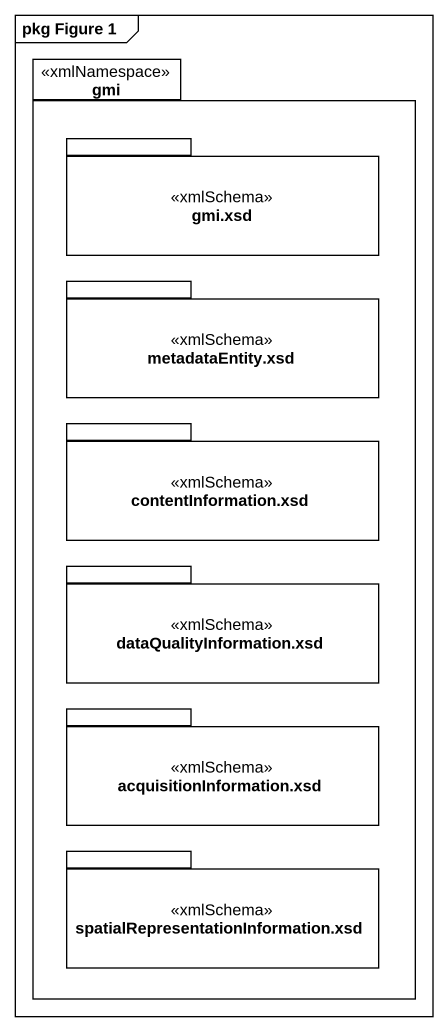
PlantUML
@startuml
mainframe pkg Figure 1
package gmi <<xmlNamespace>> {
  package "gmi.xsd" as gmi_xsd <<xmlSchema>> {
  }
  package "metadataEntity.xsd" as metadataEntity_xsd <<xmlSchema>> {
  }
  package "contentInformation.xsd" as contentInformation_xsd <<xmlSchema>> {
  }
  package "dataQualityInformation.xsd" as dataQualityInformation_xsd <<xmlSchema>> {
  }
  package "acquisitionInformation.xsd" as acquisitionInformation_xsd <<xmlSchema>> {
  }
  package "spatialRepresentationInformation.xsd" as spatialRepresentationInforma <<xmlSchema>> {
  }
}
@enduml
